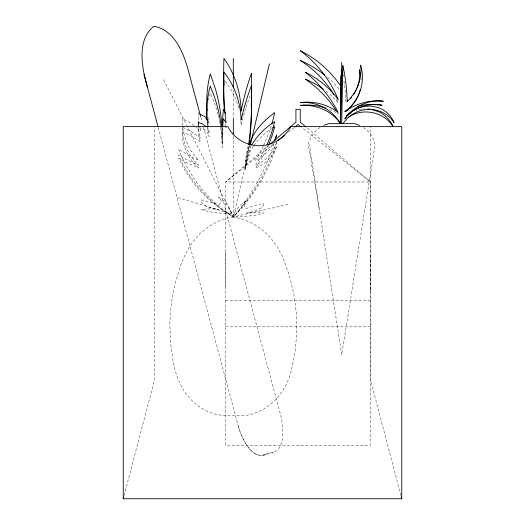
<?xml version="1.0" encoding="UTF-8"?>
<svg xmlns="http://www.w3.org/2000/svg" width="525" height="525" viewBox="0 0 525 525"><rect width="100%" height="100%" fill="white"/><g stroke="black" fill="none" stroke-linecap="round" stroke-linejoin="round"><path stroke-width="0.39" stroke-dasharray="2.62 1.97" d="M198.693 112.284L198.568 113.827A45.025 45.025 0 0 0 198.575 120.022M249.29 145.379L245.057 162.999A439.477 439.477 0 0 0 247.8 145.228M250.222 145.32L233.323 216.969L228.165 217.954L218.144 221.347L208.753 226.551L200.228 233.435L196.37 237.451L189.584 246.488L184.196 256.666L180.613 265.558L174.943 284.012L171.321 303.115L169.805 322.586L170.415 342.123L173.145 361.417L175.291 370.886L177.411 377.672L180.2 384.142L183.625 390.2L187.635 395.771L192.189 400.785L197.21 405.175L202.65 408.877L208.425 411.843L214.456 414.041L224.227 415.761L245.976 415.439L252.19 414.041L258.228 411.843L264.003 408.877L269.437 405.175L274.463 400.785L279.011 395.771L283.027 390.2L286.453 384.142L289.242 377.672L291.355 370.886L295.135 351.816L296.809 332.364L296.356 312.828L293.777 293.501L289.124 274.687L282.457 256.666L277.062 246.488L270.277 237.451L262.283 229.799L253.293 223.729L243.554 219.417L233.323 216.969L221.701 209.738L210.919 201.338L201.101 191.861L192.353 181.42L184.78 170.126L178.454 158.11L188.357 163.452L198.693 167.902C190.903 161.195 185.358 151.948 183.186 141.894A60.605 53.248 0 0 1 182.129 131.742L191.743 136.303L200.602 142.163A43.798 38.476 0 0 1 198.575 127.647C203.556 128.054 208.044 131.814 209.213 136.69A105.965 93.096 0 0 1 207.434 127.214M124.09 495.587L154.475 380.08L154.475 127.444M276.668 142.019C268.15 169.857 253.286 195.753 233.323 216.969C209.002 202.827 189.656 180.62 178.454 154.849L188.357 160.486L198.693 165.185C190.778 157.986 185.332 148.208 183.186 137.74A61.202 56.464 0 0 1 182.129 127.024M273.886 144.086C265.263 170.697 251.56 195.72 233.323 216.969C208.3 201.009 189.368 176.459 178.454 149.008L188.357 155.17L198.693 160.315C190.582 152.211 185.299 141.514 183.186 130.285A62.344 62.344 0 0 1 182.588 126.407M276.419 142.708C273.197 152.841 265.348 161.411 255.432 165.316L261.719 155.164L266.044 146.613M263.603 145.497L268.603 133.573A153.379 153.379 0 0 0 271.379 125.35M263.287 146.14L255.432 160.46C262.776 157.231 268.892 151.43 272.731 144.414M251.121 145.871L250.359 147.157L245.057 167.639A431.392 398.016 0 0 0 248.62 145.458M253.503 146.002L250.359 150.819L245.057 170.231A427.199 375.309 0 0 0 249.126 145.3M253.929 145.425C258.746 138.803 264.764 133.074 271.602 128.579M268.577 145.451L225.678 181.985L225.678 445.193L370.479 445.193L370.479 181.985L306.449 127.457M273.735 143.817L225.678 181.985L370.479 181.985L301.928 127.529M288.468 132.11L294.236 127.529M203.477 127.103L280.632 415.032C283.546 426.582 286.584 453.961 268.104 452.891C252.65 463.05 241.539 437.843 238.33 426.366L158.209 127.365M319.922 127.483C313.963 131.388 309.77 137.734 308.273 144.677L319.482 210.21M238.33 426.366C241.651 437.824 252.532 463.273 268.104 452.891M263.077 455.51L273.492 452.714M288.067 204.422L233.323 216.969L228.788 208.031M361.292 109.18L359.868 109.344A29.216 26.965 19.8 0 0 355.766 110.486M362.001 109.102L366.286 108.852M225.678 252.164L225.678 287.759M370.479 255.34L370.479 290.935M225.638 300.353L370.525 300.353M225.638 326.832L370.525 326.832M218.597 197.078A195.143 53.406 0 0 1 231.787 213.99L228.71 213.504A36.153 9.89 0 0 1 220.251 213.13L209.803 211.798L201.127 209.632L205.314 209.081A15.343 4.2 0 0 1 214.39 209.081L218.577 209.632C212.789 208.333 206.279 207.231 201.981 202.788A43.168 11.812 0 0 1 201.036 199.933A65.579 17.948 0 0 1 218.544 205.15A44.664 12.226 0 0 0 218.564 197.078M177.877 197.571L231.814 213.99M182.785 127.312L191.743 131.834L200.602 138.023A44.212 40.792 0 0 1 198.575 128.362M194.184 125.495L188.613 121.892L182.129 118.558A62.344 62.344 0 0 0 182.497 125.626M363.484 127.483C369.442 131.388 373.636 137.734 375.132 144.677L341.703 354.907L309.415 144.677M196.56 127.273L200.602 130.594A45.025 45.025 0 0 1 199.762 127.641M225.225 81.283C231.65 89.388 236.27 98.884 238.849 108.892M224.713 125.843L226.052 127.844A358.267 314.751 0 0 1 225.553 123.854M207.067 127.595L209.213 132.241A107.002 98.72 0 0 1 208.34 128.1M163.557 79.649L233.323 216.969A36.087 9.877 0 0 0 244.637 216.589L255.084 215.263L263.767 213.098L259.58 212.546A15.343 4.2 0 0 0 250.497 212.546L246.317 213.098C252.098 211.798 258.608 210.696 262.907 206.253A43.168 11.812 0 0 0 263.858 203.398M208.373 121.597L209.213 124.268A108.99 108.99 0 0 1 208.471 120.494M200.937 117.613L202.21 122.358M400.91 495.587L370.598 380.08L370.598 126.623M361.003 77.805L361.108 80.24M233.323 89.663L233.323 118.479M233.323 136.29L233.323 216.969C253.057 197.111 268.065 172.6 276.668 145.95C273.427 156.05 265.361 164.351 255.432 168.026L261.719 158.406L265.381 151.686A148.588 130.541 0 0 0 268.301 145.451M343.914 80.981A186.283 171.944 19.8 0 1 345.896 103.117M327.469 77.313A108.097 93.614 0 0 1 339.386 89.348M326.097 91.252A90.254 78.159 0 0 1 338.166 102.716A115.52 100.039 0 0 0 336.446 99.264M329.608 109.423A51.712 44.782 0 0 1 338.166 113.905A124.143 107.513 0 0 0 337.358 112.567M233.349 216.969A189.558 51.877 0 0 1 246.297 200.543M222.692 126.952A291.257 268.721 0 0 0 222.147 143.528A168.755 155.695 0 0 0 221.228 127.385M221.885 127.385A172.239 172.239 0 0 1 222.127 136.618A296.763 296.763 0 0 1 222.278 127.542M208.34 119.739A108.99 108.99 0 0 1 207.972 117.456M217.868 114.293A167.173 146.869 0 0 0 213.878 101.666L210.276 93.037L209.213 96.908A105.965 93.096 0 0 0 208.044 102.414M218.059 115.047A167.173 146.869 0 0 1 219.135 119.588M219.299 120.35A167.173 146.869 0 0 1 219.909 123.401M220.566 127.24A167.173 146.869 0 0 1 222.121 147.381A288.402 253.372 0 0 1 223.066 126.971M240.877 121.085A94.887 83.357 0 0 1 241.093 125.199A282.634 248.305 0 0 1 243.318 116.498M243.541 115.71A282.634 248.305 0 0 1 250.825 94.041M246.323 200.543A44.664 12.226 0 0 0 246.323 208.609A65.579 17.948 0 0 1 263.839 203.392"/><path stroke-width="0.79" d="M379.588 100.931A40.628 39.834 -41.4 0 0 344.886 118.88A29.216 28.639 -41.4 0 1 361.154 107.139C367.631 105.394 374.633 105.866 380.763 108.649A27.628 27.083 -41.4 0 1 394.078 122.627A29.873 29.282 -41.4 0 0 383.25 112.744C375.762 108.892 366.785 108.426 358.864 111.208A31.612 30.995 -41.4 0 0 342.989 123.631L340.417 123.592L341.565 68.952A186.283 171.944 19.8 0 1 343.055 76.013M198.496 126.945A44.212 40.792 0 0 1 198.575 122.699L198.693 121.288M249.473 144.585C253.201 131.316 263.701 120.638 274.667 112.685A153.379 153.379 0 0 1 271.793 123.959M250.517 144.06L269.437 63.814M123.257 498.75L123.257 126.623L227.837 126.623A35.385 35.385 0 0 0 259.265 145.753L265.676 145.169A35.385 35.385 0 0 0 290.699 126.623L401.743 126.623L401.743 498.75L123.257 498.75L123.677 497.168M275.074 140.293L276.668 134.964L274.483 140.91M358.982 93.739L360.157 89.873M251.882 144.578C257.591 135.325 265.42 127.391 274.667 121.656A150.367 138.731 0 0 1 267.048 144.434M270.441 143.863L295.929 122.161L295.929 109.338L300.234 109.338L300.234 122.161L305.826 126.925M277.574 140.759L284.622 135.161M294.879 127.024L298.082 124.478L301.284 127.024M272.816 127.798L274.667 126.656A148.588 130.541 0 0 1 268.603 144.749M323.748 125.311L328.762 123.657L354.644 123.657L359.658 125.311M367.723 108.931L369.882 109.049M379.588 100.957L383.217 101.22M381.938 105.23L378.302 104.744A40.628 37.505 19.8 0 0 348.324 114.24M198.568 122.699L202.184 123.651L206.259 126.604M371.995 109.528L379.477 112.068A27.628 25.502 19.8 0 1 392.792 126.112A29.873 27.569 19.8 0 0 381.97 116.091C374.587 112.035 365.735 110.887 357.577 113.019A31.612 29.177 19.8 0 0 348.652 117.068M199.802 114.03L204.369 116.248L207.775 120.35M225.671 113.4L223.374 109.436A296.763 296.763 0 0 0 222.305 126.787M157.999 126.578L147.4 87.025C141.98 68.145 136.31 40.556 153.786 26.25C176.072 29.905 184.957 56.628 189.702 75.692L200.727 116.819M147.4 87.025L143.955 74.196M359.323 69.805L360.76 76.191M401.33 497.168L401.743 498.75M360.609 65.192C363.169 73.448 362.985 82.445 360.268 90.635A42.866 42.02 -41.4 0 1 344.977 111.628M341.703 62.488L341.703 123.657L342.851 65.54A186.283 182.621 -41.4 0 1 347.176 101.522M340.417 75.705L340.417 123.592A42.217 36.56 0 0 0 300.326 105.42A51.712 44.782 0 0 1 323.413 107.264M233.323 58.413L233.323 87.472M233.323 118.558L233.323 134.105M340.417 123.592A42.217 42.217 0 0 0 300.326 102.605A51.712 51.712 0 0 1 338.166 112.409A124.143 124.143 0 0 0 305.327 72.253A90.254 90.254 0 0 1 338.166 99.487A115.52 115.52 0 0 0 300.326 50.702A108.097 108.097 0 0 1 340.417 85.509M346.822 115.782A29.216 26.965 19.8 0 1 350.707 112.901M346.802 115.671A40.628 37.505 19.8 0 1 347.806 114.706M345.109 111.674A53.274 49.173 19.8 0 1 346.513 110.867M347.228 110.48A53.274 49.173 19.8 0 1 348.685 109.738M357.42 106.398A53.274 49.173 19.8 0 1 381.938 105.197M358.7 94.5A42.866 39.565 19.8 0 1 345.43 111.32M356.685 88.837A42.761 39.467 19.8 0 1 356.042 90.254M355.694 90.95A42.761 39.467 19.8 0 1 354.572 93.004M354.165 93.673A42.761 39.467 19.8 0 1 353.312 94.979M351.442 97.499A42.761 39.467 19.8 0 1 350.424 98.7M359.382 69.805A42.761 39.467 19.8 0 1 356.987 88.121M345.01 111.668A53.274 52.224 -41.4 0 1 383.224 101.181M360.662 65.185A42.761 41.921 -41.4 0 1 347.137 101.476M336.105 110.585A124.143 107.513 0 0 0 305.327 79.131A90.254 78.159 0 0 1 323.38 89.217M333.782 94.533A115.52 100.039 0 0 0 300.326 60.467A108.097 93.614 0 0 1 324.765 75.095M324.043 107.448A51.712 44.782 0 0 1 325.927 108.038M222.692 126.952A291.257 268.721 0 0 1 223.374 118.689L226.052 122.909A361.81 333.815 0 0 1 223.945 72.05C231.052 81.112 236.138 91.718 238.849 102.907A95.806 88.39 0 0 1 241.093 120.113A285.134 263.071 0 0 1 251.429 85.634A431.392 398.016 0 0 1 248.712 144.716M221.15 126.682A168.755 155.695 0 0 0 213.878 95.281L210.276 86.172L209.213 90.261A107.002 98.72 0 0 0 208.09 126.715M221.799 125.849A172.239 172.239 0 0 0 215.434 88.922L210.276 73.861L209.213 78.337A108.99 108.99 0 0 0 207.099 109.797M251.245 106.07A439.477 439.477 0 0 0 251.423 73.277A289.957 289.957 0 0 0 241.1 111.005A97.834 97.834 0 0 0 239.754 96.817C237.405 83.062 232.083 69.772 223.945 58.413A368.642 368.642 0 0 0 223.919 85.509M224.411 111.832A358.267 314.751 0 0 1 223.912 80.456M251.423 92.525A427.199 375.309 0 0 1 249.224 144.513M206.804 119.208A105.965 93.096 0 0 1 207.093 109.581"/></g></svg>
